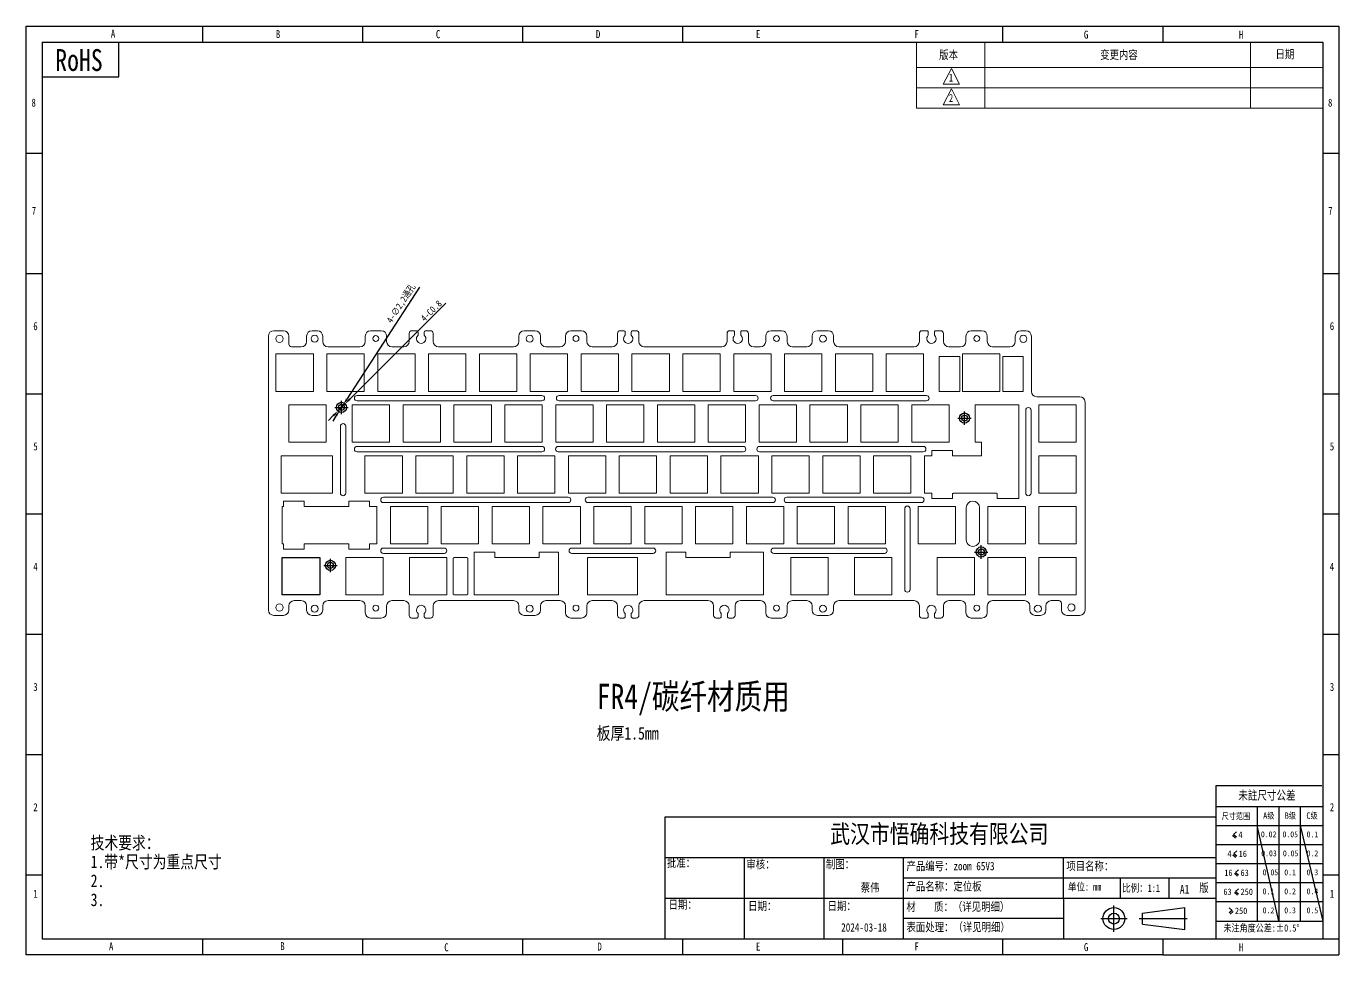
# Model space of a CAD drawing. Header units: millimetres. Extents: x 545 to 1603, y -244 to 103.
# Drawn here: x 1111.8 to 1603.5, y -244.1 to 103.5 of the extents above; entities that cross this region are included whole.
import ezdxf

# ---------------------------------------------------------------- set-up
doc = ezdxf.new("R2010")
doc.units = ezdxf.units.MM
doc.header["$LTSCALE"] = 30.734
doc.header["$PDMODE"] = 3
doc.header["$PDSIZE"] = 0.3125
doc.linetypes.add('CENTER', pattern=[0.6, 0.375, -0.075, 0.075, -0.075])
doc.layers.get('0').update_dxf_attribs({"linetype": 'CONTINUOUS'})
doc.layers.get('Defpoints').update_dxf_attribs({"linetype": 'CONTINUOUS'})
for name, color, linetype in [('TK', 7, 'CONTINUOUS'), ('尺寸', 3, 'CONTINUOUS'), ('开槽', 10, 'CONTINUOUS'), ('文字', 3, 'CONTINUOUS')]:
    doc.layers.add(name, color=color, linetype=linetype)
doc.styles.get("Standard").update_dxf_attribs({"font": 'txt', "width": 0.8})
doc.dimstyles.new('Annotative', dxfattribs={"dimscale": 0, "dimtxt": 2.5, "dimasz": 2.5, "dimexe": 1.25, "dimexo": 0.625, "dimtad": 1, "dimtxsty": 'Standard', "dimcen": 2.5, "dimazin": 2, "dimtfac": 1, "dimtmove": 0, "dimatfit": 3, "dimfxl": 1, "dimarcsym": 0})

# ---------------------------------------------------------------- blocks, each defined once
blk = doc.blocks.new('*D1')
at = {"layer": 'Defpoints', "color": 0, "transparency": 16777216}
for p in [(1230.56, -38.26), (1229.36, -40.11)]:
    blk.add_point(p, dxfattribs=at)
at = {"layer": '开槽', "color": 0, "lineweight": -2, "transparency": 16777216}
for p, q in [((1259.21, 5.79), (1231.92, -36.17)), ((1229.36, -40.11), (1230.56, -38.26)), ((1227.99, -42.2), (1226.63, -44.3))]:
    blk.add_line(p, q, dxfattribs=at)
at = {"layer": '开槽', "color": 0, "transparency": 16777216}
for points in [[(1231.57, -35.94), (1232.27, -36.4), (1230.56, -38.26)], [(1227.65, -41.98), (1228.34, -42.43), (1229.36, -40.11)]]:
    blk.add_solid(points, dxfattribs=at)
at = {"layer": '开槽', "color": 0, "transparency": 16777216, "insert": (1252.43, -0.42), "char_height": 2.5, "attachment_point": 5, "rotation": 56.9592}
blk.add_mtext('4-∅2,2{\\fSimSun|b0|i0|c134|p2;通孔}', dxfattribs=at)
blk = doc.blocks.new('*D2')
at = {"layer": 'Defpoints', "color": 0, "transparency": 16777216}
for p in [(1231.3, -37.85), (1228.61, -40.53)]:
    blk.add_point(p, dxfattribs=at)
at = {"layer": '开槽', "color": 0, "lineweight": -2, "transparency": 16777216}
for p, q in [((1269.07, -0.19), (1233.07, -36.08)), ((1228.61, -40.53), (1231.3, -37.85)), ((1226.84, -42.29), (1225.07, -44.06))]:
    blk.add_line(p, q, dxfattribs=at)
at = {"layer": '开槽', "color": 0, "transparency": 16777216}
for points in [[(1232.78, -35.78), (1233.37, -36.38), (1231.3, -37.85)], [(1226.55, -42), (1227.14, -42.59), (1228.61, -40.53)]]:
    blk.add_solid(points, dxfattribs=at)
at = {"layer": '开槽', "color": 0, "transparency": 16777216, "insert": (1263.56, -3.03), "char_height": 2.5, "attachment_point": 5, "rotation": 44.9147}
blk.add_mtext('4-C0.8', dxfattribs=at)

msp = doc.modelspace()

# ---------------------------------------------------------------- linework, layer by layer
at = {"color": 0}
for p, q in [((1111.846, -244.12), (1111.846, 103.498)), ((1111.846, 103.498), (1603.476, 103.498)), ((1177.84, 103.498), (1177.84, 97.503)), ((1237.789, 103.498), (1237.789, 97.503)), ((1297.737, 103.498), (1297.737, 97.503)), ((1357.686, 103.498), (1357.686, 97.503)), ((1477.584, 103.498), (1477.584, 97.503)), ((1537.533, 103.498), (1537.533, 97.503)), ((1603.476, 103.498), (1603.476, -244.12)), ((1117.841, 97.503), (1117.841, -238.125)), ((1117.841, 97.503), (1597.481, 97.503)), ((1146.522, 84.603), (1146.522, 97.503)), ((1597.481, 97.503), (1597.481, -238.125)), ((1117.841, 84.603), (1146.522, 84.603)), ((1111.846, 55.988), (1117.841, 55.988)), ((1597.481, 55.988), (1603.476, 55.988)), ((1111.846, 10.962), (1117.841, 10.962)), ((1597.481, 10.962), (1603.476, 10.962)), ((1111.846, -34.067), (1117.841, -34.067)), ((1597.481, -34.067), (1603.476, -34.067)), ((1111.846, -79.096), (1117.841, -79.096)), ((1597.481, -79.096), (1603.476, -79.096)), ((1111.846, -124.125), (1117.841, -124.125)), ((1597.481, -124.125), (1603.476, -124.125)), ((1597.481, -147.759), (1597.481, -200.085)), ((1111.846, -169.155), (1117.841, -169.155)), ((1597.481, -169.155), (1603.476, -169.155)), ((1597.173, -180.869), (1557.46, -180.869)), ((1557.46, -180.869), (1557.46, -194.951)), ((1557.46, -182.382), (1557.46, -238.125)), ((1557.46, -188.639), (1597.481, -188.639)), ((1572.871, -188.639), (1572.871, -231.511)), ((1580.971, -188.639), (1580.971, -231.511)), ((1589.072, -188.639), (1589.072, -231.511)), ((1351.14, -192.457), (1557.46, -192.467)), ((1351.14, -238.125), (1351.14, -192.457)), ((1557.46, -195.752), (1597.481, -195.752)), ((1563.718, -199.499), (1564.83, -200.432)), ((1564.099, -199.045), (1565.211, -198.112)), ((1564.099, -199.045), (1565.211, -199.978)), ((1557.46, -202.864), (1597.481, -202.864)), ((1564.206, -206.208), (1565.318, -205.276)), ((1564.206, -206.208), (1565.318, -207.141)), ((1351.14, -207.67), (1557.46, -207.67)), ((1380.926, -238.125), (1380.926, -207.67)), ((1410.712, -238.125), (1410.712, -207.67)), ((1440.498, -238.125), (1440.498, -207.67)), ((1500.37, -222.885), (1500.37, -207.67)), ((1557.46, -209.977), (1597.481, -209.977)), ((1563.825, -206.663), (1564.937, -207.595)), ((1111.846, -214.184), (1117.841, -214.184)), ((1440.498, -215.278), (1557.46, -215.278)), ((1521.56, -215.278), (1521.56, -222.885)), ((1539.887, -215.424), (1539.887, -222.885)), ((1564.424, -213.725), (1565.535, -214.658)), ((1564.805, -213.271), (1565.916, -212.338)), ((1564.805, -213.271), (1565.916, -214.204)), ((1597.481, -214.184), (1603.476, -214.184)), ((1557.46, -217.09), (1597.481, -217.09)), ((1564.424, -220.838), (1565.535, -221.77)), ((1564.805, -220.384), (1565.916, -219.451)), ((1564.805, -220.384), (1565.916, -221.316)), ((1351.14, -222.885), (1557.46, -222.885)), ((1500.37, -222.885), (1500.37, -238.125)), ((1557.46, -224.203), (1597.481, -224.203)), ((1500.37, -230.505), (1440.498, -230.505)), ((1529.918, -228.533), (1545.871, -226.484)), ((1529.918, -232.631), (1529.918, -228.533)), ((1545.871, -234.68), (1545.871, -226.484)), ((1563.506, -227.496), (1562.394, -226.563)), ((1563.506, -227.496), (1562.394, -228.429)), ((1563.887, -227.95), (1562.775, -228.883)), ((1529.918, -232.631), (1545.871, -234.68)), ((1557.46, -231.511), (1597.481, -231.511)), ((1117.841, -238.125), (1293.849, -238.125)), ((1177.84, -238.125), (1177.84, -244.12)), ((1237.789, -238.125), (1237.789, -244.12)), ((1293.849, -238.125), (1557.46, -238.125)), ((1297.737, -238.125), (1297.737, -244.12)), ((1357.686, -238.125), (1357.686, -244.12)), ((1417.635, -238.125), (1417.635, -244.12)), ((1477.584, -238.125), (1477.584, -244.12)), ((1537.533, -238.125), (1537.533, -244.12)), ((1557.46, -238.11), (1597.481, -238.125)), ((1557.46, -238.125), (1603.476, -238.125)), ((1297.737, -244.12), (1111.846, -244.12)), ((1537.533, -244.12), (1297.737, -244.12)), ((1537.533, -244.12), (1603.476, -244.12))]:
    msp.add_line(p, q, dxfattribs=at)
at = {"color": 0, "lineweight": 13}
for p, q in [((1445.344, 88.044), (1445.344, 97.503)), ((1470.955, 88.044), (1470.955, 97.503)), ((1570.481, 88.044), (1570.481, 97.503)), ((1597.431, 88.044), (1445.344, 88.044))]:
    msp.add_line(p, q, dxfattribs=at)
at = {"color": 40, "linetype": 'Continuous', "lineweight": 15}
for p, q in [((1202.558, -115.053), (1202.558, -12.503)), ((1204.558, -10.503), (1208.204, -10.503)), ((1210.204, -12.503), (1210.204, -15.503)), ((1216.882, -14.503), (1216.882, -12.503)), ((1218.882, -10.503), (1220.882, -10.503)), ((1222.882, -12.503), (1222.882, -14.503)), ((1238.832, -14.503), (1238.832, -12.503)), ((1240.832, -10.503), (1244.832, -10.503)), ((1246.832, -12.503), (1246.832, -14.503)), ((1255.263, -14.503), (1255.263, -11.503)), ((1256.263, -10.503), (1258.123, -10.503)), ((1258.623, -11.003), (1258.623, -12.184)), ((1260.923, -12.184), (1260.923, -11.003)), ((1261.423, -10.503), (1263.282, -10.503)), ((1264.282, -11.503), (1264.282, -14.503)), ((1296.382, -14.503), (1296.382, -12.503)), ((1298.382, -10.503), (1302.463, -10.503)), ((1304.463, -12.503), (1304.463, -14.503)), ((1313.832, -14.503), (1313.832, -12.503)), ((1315.832, -10.503), (1319.832, -10.503)), ((1321.832, -12.503), (1321.832, -14.503)), ((1333.332, -14.503), (1333.332, -11.503)), ((1334.332, -10.503), (1335.682, -10.503)), ((1336.182, -11.003), (1336.182, -12.184)), ((1338.482, -12.184), (1338.482, -11.003)), ((1338.982, -10.503), (1340.332, -10.503)), ((1341.332, -11.503), (1341.332, -14.503)), ((1374.332, -14.503), (1374.332, -11.503)), ((1375.332, -10.503), (1376.682, -10.503)), ((1377.182, -11.003), (1377.182, -12.184)), ((1379.482, -12.184), (1379.482, -11.003)), ((1379.982, -10.503), (1381.332, -10.503)), ((1382.332, -11.503), (1382.332, -14.503)), ((1388.832, -14.503), (1388.832, -12.503)), ((1390.832, -10.503), (1394.832, -10.503)), ((1396.832, -12.503), (1396.832, -14.503)), ((1406.202, -14.503), (1406.202, -12.503)), ((1408.202, -10.503), (1412.282, -10.503)), ((1414.282, -12.503), (1414.282, -14.503)), ((1446.382, -14.503), (1446.382, -11.503)), ((1447.382, -10.503), (1449.242, -10.503)), ((1449.742, -11.003), (1449.742, -12.184)), ((1452.042, -12.184), (1452.042, -11.003)), ((1452.542, -10.503), (1454.402, -10.503)), ((1455.402, -11.503), (1455.402, -14.503)), ((1463.832, -14.503), (1463.832, -12.503)), ((1465.832, -10.503), (1469.832, -10.503)), ((1471.832, -12.503), (1471.832, -14.503)), ((1482.332, -14.503), (1482.332, -12.503)), ((1484.332, -10.503), (1486.332, -10.503)), ((1488.332, -12.503), (1488.332, -33.187)), ((1219.382, -19.187), (1205.382, -19.187)), ((1205.382, -19.187), (1205.382, -33.187)), ((1211.204, -16.503), (1214.882, -16.503)), ((1219.382, -33.187), (1219.382, -19.187)), ((1238.432, -19.187), (1224.432, -19.187)), ((1224.432, -19.187), (1224.432, -33.187)), ((1224.882, -16.503), (1236.832, -16.503)), ((1238.432, -33.187), (1238.432, -19.187)), ((1257.482, -19.187), (1243.482, -19.187)), ((1243.482, -19.187), (1243.482, -33.187)), ((1248.832, -16.503), (1253.263, -16.503)), ((1257.482, -33.187), (1257.482, -19.187)), ((1276.532, -19.187), (1262.532, -19.187)), ((1262.532, -19.187), (1262.532, -33.187)), ((1266.282, -16.503), (1294.382, -16.503)), ((1276.532, -33.187), (1276.532, -19.187)), ((1295.582, -19.187), (1281.582, -19.187)), ((1281.582, -19.187), (1281.582, -33.187)), ((1295.582, -33.187), (1295.582, -19.187)), ((1314.632, -19.187), (1300.631, -19.187)), ((1300.631, -19.187), (1300.631, -33.187)), ((1306.463, -16.503), (1311.832, -16.503)), ((1314.632, -33.187), (1314.632, -19.187)), ((1333.682, -19.187), (1319.681, -19.187)), ((1319.681, -19.187), (1319.681, -33.187)), ((1323.832, -16.503), (1331.332, -16.503)), ((1333.682, -33.187), (1333.682, -19.187)), ((1352.732, -19.187), (1338.733, -19.187)), ((1338.733, -19.187), (1338.733, -33.187)), ((1343.332, -16.503), (1372.332, -16.503)), ((1352.732, -33.187), (1352.732, -19.187)), ((1371.782, -19.187), (1357.783, -19.187)), ((1357.783, -19.187), (1357.783, -33.187)), ((1371.782, -33.187), (1371.782, -19.187)), ((1390.832, -19.187), (1376.833, -19.187)), ((1376.833, -19.187), (1376.833, -33.187)), ((1384.332, -16.503), (1386.832, -16.503)), ((1390.832, -33.187), (1390.832, -19.187)), ((1409.882, -19.187), (1395.883, -19.187)), ((1395.883, -19.187), (1395.883, -33.187)), ((1398.832, -16.503), (1404.202, -16.503)), ((1409.882, -33.187), (1409.882, -19.187)), ((1428.932, -19.187), (1414.933, -19.187)), ((1414.933, -19.187), (1414.933, -33.187)), ((1416.282, -16.503), (1444.382, -16.503)), ((1428.932, -33.187), (1428.932, -19.187)), ((1446.32, -19.187), (1433.983, -19.187)), ((1433.983, -19.187), (1433.983, -33.187)), ((1447.982, -19.187), (1446.32, -19.187)), ((1447.982, -33.187), (1447.982, -19.187)), ((1457.402, -16.503), (1461.832, -16.503)), ((1476.557, -19.187), (1462.558, -19.187)), ((1462.558, -19.187), (1462.558, -33.187)), ((1473.832, -16.503), (1480.332, -16.503)), ((1476.557, -33.187), (1476.557, -19.187)), ((1453.807, -20.185), (1453.807, -33.285)), ((1461.507, -20.185), (1453.807, -20.185)), ((1461.507, -33.285), (1461.507, -20.185)), ((1485.307, -20.185), (1477.607, -20.185)), ((1477.607, -20.185), (1477.607, -33.285)), ((1485.307, -33.285), (1485.307, -20.185)), ((1205.382, -33.187), (1219.382, -33.187)), ((1224.432, -33.187), (1238.432, -33.187)), ((1243.482, -33.187), (1257.482, -33.187)), ((1262.532, -33.187), (1276.532, -33.187)), ((1281.582, -33.187), (1295.582, -33.187)), ((1300.631, -33.187), (1314.632, -33.187)), ((1319.681, -33.187), (1333.682, -33.187)), ((1338.733, -33.187), (1352.732, -33.187)), ((1357.783, -33.187), (1371.782, -33.187)), ((1376.833, -33.187), (1390.832, -33.187)), ((1395.883, -33.187), (1409.882, -33.187)), ((1414.933, -33.187), (1428.932, -33.187)), ((1433.983, -33.187), (1447.982, -33.187)), ((1453.807, -33.285), (1461.507, -33.285)), ((1462.558, -33.187), (1476.557, -33.187)), ((1477.607, -33.285), (1485.307, -33.285)), ((1224.144, -38.237), (1210.145, -38.237)), ((1210.145, -38.237), (1210.145, -52.237)), ((1224.144, -52.237), (1224.144, -38.237)), ((1247.957, -38.237), (1233.957, -38.237)), ((1233.957, -38.237), (1233.957, -52.237)), ((1304.997, -34.756), (1235.76, -34.756)), ((1235.76, -36.756), (1304.997, -36.756)), ((1247.957, -52.237), (1247.957, -38.237)), ((1267.007, -38.237), (1253.007, -38.237)), ((1253.007, -38.237), (1253.007, -52.237)), ((1267.007, -52.237), (1267.007, -38.237)), ((1286.057, -38.237), (1272.057, -38.237)), ((1272.057, -38.237), (1272.057, -52.237)), ((1286.057, -52.237), (1286.057, -38.237)), ((1305.107, -38.237), (1291.107, -38.237)), ((1291.107, -38.237), (1291.107, -52.237)), ((1305.107, -52.237), (1305.107, -38.237)), ((1324.157, -38.237), (1310.158, -38.237)), ((1310.158, -38.237), (1310.158, -52.237)), ((1385.014, -34.756), (1311.438, -34.756)), ((1311.438, -36.756), (1385.014, -36.756)), ((1324.157, -52.237), (1324.157, -38.237)), ((1343.207, -38.237), (1329.208, -38.237)), ((1329.208, -38.237), (1329.208, -52.237)), ((1343.207, -52.237), (1343.207, -38.237)), ((1362.257, -38.237), (1348.258, -38.237)), ((1348.258, -38.237), (1348.258, -52.237)), ((1362.257, -52.237), (1362.257, -38.237)), ((1381.307, -38.237), (1367.308, -38.237)), ((1367.308, -38.237), (1367.308, -52.237)), ((1381.307, -52.237), (1381.307, -38.237)), ((1400.357, -38.237), (1386.358, -38.237)), ((1386.358, -38.237), (1386.358, -52.237)), ((1449.004, -34.756), (1391.68, -34.756)), ((1391.68, -36.756), (1449.004, -36.756)), ((1400.357, -52.237), (1400.357, -38.237)), ((1419.407, -38.237), (1405.408, -38.237)), ((1405.408, -38.237), (1405.408, -52.237)), ((1419.407, -52.237), (1419.407, -38.237)), ((1438.457, -38.237), (1424.458, -38.237)), ((1424.458, -38.237), (1424.458, -52.237)), ((1438.457, -52.237), (1438.457, -38.237)), ((1457.507, -38.237), (1443.508, -38.237)), ((1443.508, -38.237), (1443.508, -52.237)), ((1457.507, -52.237), (1457.507, -38.237)), ((1467.4, -38.237), (1467.32, -38.237)), ((1467.32, -38.237), (1467.32, -52.237)), ((1483.63, -38.237), (1467.4, -38.237)), ((1483.63, -73.287), (1483.63, -38.237)), ((1490.332, -35.187), (1506.458, -35.187)), ((1491.133, -38.237), (1491.133, -52.237)), ((1505.132, -38.237), (1491.133, -38.237)), ((1505.132, -52.237), (1505.132, -38.237)), ((1508.458, -37.187), (1508.458, -115.053)), ((1486.206, -40.237), (1486.206, -71.287)), ((1488.206, -71.287), (1488.206, -40.237)), ((1229.526, -46.287), (1229.526, -71.287)), ((1231.526, -71.287), (1231.526, -46.287)), ((1210.145, -52.237), (1224.144, -52.237)), ((1233.957, -52.237), (1247.957, -52.237)), ((1304.997, -53.82), (1235.76, -53.82)), ((1253.007, -52.237), (1267.007, -52.237)), ((1272.057, -52.237), (1286.057, -52.237)), ((1291.107, -52.237), (1305.107, -52.237)), ((1310.158, -52.237), (1324.157, -52.237)), ((1380.372, -53.82), (1311.136, -53.82)), ((1329.208, -52.237), (1343.207, -52.237)), ((1348.258, -52.237), (1362.257, -52.237)), ((1367.308, -52.237), (1381.307, -52.237)), ((1386.358, -52.237), (1400.357, -52.237)), ((1447.865, -53.82), (1386.511, -53.82)), ((1405.408, -52.237), (1419.407, -52.237)), ((1424.458, -52.237), (1438.457, -52.237)), ((1443.508, -52.237), (1457.507, -52.237)), ((1467.32, -52.237), (1469.63, -52.237)), ((1469.63, -52.237), (1469.63, -57.287)), ((1491.133, -52.237), (1505.132, -52.237)), ((1226.526, -57.287), (1207.385, -57.287)), ((1207.385, -57.287), (1207.385, -71.287)), ((1226.526, -71.287), (1226.526, -57.287)), ((1235.76, -55.82), (1304.997, -55.82)), ((1252.719, -57.287), (1238.72, -57.287)), ((1238.72, -57.287), (1238.72, -71.287)), ((1252.719, -71.287), (1252.719, -57.287)), ((1271.769, -57.287), (1257.77, -57.287)), ((1257.77, -57.287), (1257.77, -71.287)), ((1271.769, -71.287), (1271.769, -57.287)), ((1290.819, -57.287), (1276.82, -57.287)), ((1276.82, -57.287), (1276.82, -71.287)), ((1290.819, -71.287), (1290.819, -57.287)), ((1309.87, -57.287), (1295.87, -57.287)), ((1295.87, -57.287), (1295.87, -71.287)), ((1309.87, -71.287), (1309.87, -57.287)), ((1311.136, -55.82), (1380.372, -55.82)), ((1328.92, -57.287), (1314.92, -57.287)), ((1314.92, -57.287), (1314.92, -71.287)), ((1328.92, -71.287), (1328.92, -57.287)), ((1347.97, -57.287), (1333.97, -57.287)), ((1333.97, -57.287), (1333.97, -71.287)), ((1347.97, -71.287), (1347.97, -57.287)), ((1367.02, -57.287), (1353.02, -57.287)), ((1353.02, -57.287), (1353.02, -71.287)), ((1367.02, -71.287), (1367.02, -57.287)), ((1386.07, -57.287), (1372.07, -57.287)), ((1372.07, -57.287), (1372.07, -71.287)), ((1386.07, -71.287), (1386.07, -57.287)), ((1386.511, -55.82), (1447.865, -55.82)), ((1405.12, -57.287), (1391.12, -57.287)), ((1391.12, -57.287), (1391.12, -71.287)), ((1405.12, -71.287), (1405.12, -57.287)), ((1424.17, -57.287), (1410.17, -57.287)), ((1410.17, -57.287), (1410.17, -71.287)), ((1424.17, -71.287), (1424.17, -57.287)), ((1443.22, -57.287), (1429.22, -57.287)), ((1429.22, -57.287), (1429.22, -71.287)), ((1443.22, -71.287), (1443.22, -57.287)), ((1451.076, -57.287), (1448.27, -57.287)), ((1448.27, -57.287), (1448.27, -71.287)), ((1458.78, -55.287), (1451.076, -55.287)), ((1451.076, -55.287), (1451.076, -57.287)), ((1458.78, -57.287), (1458.78, -55.287)), ((1469.63, -57.287), (1458.78, -57.287)), ((1505.132, -57.287), (1491.133, -57.287)), ((1491.133, -57.287), (1491.133, -71.287)), ((1505.132, -71.287), (1505.132, -57.287)), ((1207.385, -71.287), (1226.526, -71.287)), ((1238.72, -71.287), (1252.719, -71.287)), ((1314.848, -72.822), (1245.611, -72.822)), ((1257.77, -71.287), (1271.769, -71.287)), ((1276.82, -71.287), (1290.819, -71.287)), ((1295.87, -71.287), (1309.87, -71.287)), ((1314.92, -71.287), (1328.92, -71.287)), ((1391.465, -72.822), (1322.229, -72.822)), ((1333.97, -71.287), (1347.97, -71.287)), ((1353.02, -71.287), (1367.02, -71.287)), ((1372.07, -71.287), (1386.07, -71.287)), ((1391.12, -71.287), (1405.12, -71.287)), ((1447.16, -72.822), (1396.759, -72.822)), ((1410.17, -71.287), (1424.17, -71.287)), ((1429.22, -71.287), (1443.22, -71.287)), ((1448.27, -71.287), (1451.076, -71.287)), ((1451.076, -71.287), (1451.076, -73.287)), ((1451.076, -73.287), (1458.78, -73.287)), ((1458.78, -73.287), (1458.78, -71.385)), ((1459.126, -71.385), (1458.78, -71.385)), ((1459.126, -71.287), (1459.126, -71.385)), ((1459.126, -71.287), (1475.226, -71.287)), ((1475.226, -71.385), (1475.226, -71.287)), ((1475.58, -71.385), (1475.226, -71.385)), ((1475.58, -71.385), (1475.58, -73.287)), ((1475.58, -73.287), (1483.63, -73.287)), ((1491.133, -71.287), (1505.132, -71.287)), ((1207.685, -76.337), (1208.188, -76.337)), ((1207.685, -76.337), (1207.685, -90.337)), ((1208.188, -74.337), (1208.685, -74.337)), ((1208.188, -74.337), (1208.188, -76.337)), ((1215.885, -74.337), (1208.685, -74.337)), ((1215.885, -76.337), (1215.885, -74.337)), ((1232.685, -76.337), (1215.885, -76.337)), ((1239.885, -74.337), (1232.685, -74.337)), ((1232.685, -74.337), (1232.685, -76.337)), ((1239.885, -74.337), (1240.389, -74.337)), ((1240.389, -76.337), (1240.389, -74.337)), ((1243.195, -76.337), (1240.389, -76.337)), ((1243.195, -90.337), (1243.195, -76.337)), ((1245.611, -74.822), (1314.848, -74.822)), ((1262.244, -76.337), (1248.245, -76.337)), ((1248.245, -76.337), (1248.245, -90.337)), ((1262.244, -90.337), (1262.244, -76.337)), ((1281.294, -76.337), (1267.295, -76.337)), ((1267.295, -76.337), (1267.295, -90.337)), ((1281.294, -90.337), (1281.294, -76.337)), ((1300.344, -76.337), (1286.345, -76.337)), ((1286.345, -76.337), (1286.345, -90.337)), ((1300.344, -90.337), (1300.344, -76.337)), ((1319.395, -76.337), (1305.395, -76.337)), ((1305.395, -76.337), (1305.395, -90.337)), ((1319.395, -90.337), (1319.395, -76.337)), ((1322.229, -74.822), (1391.465, -74.822)), ((1338.445, -76.337), (1324.445, -76.337)), ((1324.445, -76.337), (1324.445, -90.337)), ((1338.445, -90.337), (1338.445, -76.337)), ((1357.495, -76.337), (1343.495, -76.337)), ((1343.495, -76.337), (1343.495, -90.337)), ((1357.495, -90.337), (1357.495, -76.337)), ((1376.545, -76.337), (1362.545, -76.337)), ((1362.545, -76.337), (1362.545, -90.337)), ((1376.545, -90.337), (1376.545, -76.337)), ((1395.595, -76.337), (1381.595, -76.337)), ((1381.595, -76.337), (1381.595, -90.337)), ((1395.595, -90.337), (1395.595, -76.337)), ((1396.759, -74.822), (1447.16, -74.822)), ((1414.645, -76.337), (1400.645, -76.337)), ((1400.645, -76.337), (1400.645, -90.337)), ((1414.645, -90.337), (1414.645, -76.337)), ((1433.695, -76.337), (1419.695, -76.337)), ((1419.695, -76.337), (1419.695, -90.337)), ((1433.695, -90.337), (1433.695, -76.337)), ((1440.889, -77.137), (1440.889, -107.387)), ((1442.889, -107.387), (1442.889, -77.137)), ((1459.888, -76.337), (1445.889, -76.337)), ((1445.889, -76.337), (1445.889, -90.337)), ((1459.888, -90.337), (1459.888, -76.337)), ((1463.938, -76.768), (1463.938, -88.737)), ((1468.938, -88.74), (1468.938, -76.768)), ((1486.082, -76.337), (1472.083, -76.337)), ((1472.083, -76.337), (1472.083, -90.337)), ((1486.082, -90.337), (1486.082, -76.337)), ((1505.132, -76.337), (1491.133, -76.337)), ((1491.133, -76.337), (1491.133, -90.337)), ((1505.132, -90.337), (1505.132, -76.337)), ((1208.188, -90.337), (1207.685, -90.337)), ((1208.188, -90.337), (1208.188, -92.337)), ((1208.188, -92.337), (1215.763, -92.337)), ((1215.885, -92.337), (1215.763, -92.337)), ((1215.885, -92.337), (1215.885, -90.337)), ((1215.885, -90.337), (1232.685, -90.337)), ((1232.685, -90.337), (1232.685, -92.337)), ((1232.814, -92.337), (1232.685, -92.337)), ((1232.814, -92.337), (1240.389, -92.337)), ((1240.389, -92.337), (1240.389, -90.337)), ((1240.389, -90.337), (1243.195, -90.337)), ((1268.382, -91.872), (1245.611, -91.872)), ((1248.245, -90.337), (1262.244, -90.337)), ((1267.295, -90.337), (1281.294, -90.337)), ((1279.626, -93.387), (1280.226, -93.387)), ((1279.626, -93.387), (1279.626, -109.387)), ((1287.426, -93.387), (1280.226, -93.387)), ((1286.345, -90.337), (1300.344, -90.337)), ((1287.426, -95.387), (1287.426, -93.387)), ((1311.226, -93.387), (1304.026, -93.387)), ((1304.026, -93.387), (1304.026, -95.387)), ((1305.395, -90.337), (1319.395, -90.337)), ((1311.226, -109.387), (1311.226, -93.387)), ((1346.636, -91.872), (1316.166, -91.872)), ((1324.445, -90.337), (1338.445, -90.337)), ((1343.495, -90.337), (1357.495, -90.337)), ((1358.866, -93.387), (1351.566, -93.387)), ((1351.566, -93.387), (1351.566, -109.387)), ((1358.866, -95.387), (1358.866, -93.387)), ((1362.545, -90.337), (1376.545, -90.337)), ((1387.426, -93.387), (1375.466, -93.387)), ((1375.466, -93.387), (1375.466, -95.387)), ((1381.595, -90.337), (1395.595, -90.337)), ((1387.426, -93.387), (1388.025, -93.387)), ((1388.025, -109.387), (1388.025, -93.387)), ((1433.305, -91.872), (1391.844, -91.872)), ((1400.645, -90.337), (1414.645, -90.337)), ((1419.695, -90.337), (1433.695, -90.337)), ((1445.889, -90.337), (1459.888, -90.337)), ((1472.083, -90.337), (1486.082, -90.337)), ((1491.133, -90.337), (1505.132, -90.337)), ((1221.763, -95.387), (1207.764, -95.387)), ((1207.764, -95.387), (1207.764, -109.387)), ((1221.763, -109.387), (1221.763, -95.387)), ((1245.576, -95.387), (1231.575, -95.387)), ((1231.575, -95.387), (1231.575, -109.387)), ((1245.576, -109.387), (1245.576, -95.387)), ((1245.611, -93.872), (1268.382, -93.872)), ((1269.388, -95.387), (1255.389, -95.387)), ((1255.389, -95.387), (1255.389, -109.387)), ((1269.388, -109.387), (1269.388, -95.387)), ((1271.757, -95.887), (1271.757, -108.887)), ((1276.757, -95.387), (1272.257, -95.387)), ((1277.257, -108.887), (1277.257, -95.887)), ((1304.026, -95.387), (1287.426, -95.387)), ((1316.166, -93.872), (1346.636, -93.872)), ((1340.826, -95.387), (1322.066, -95.387)), ((1322.066, -95.387), (1322.066, -109.387)), ((1340.826, -109.387), (1340.826, -95.387)), ((1375.466, -95.387), (1358.866, -95.387)), ((1391.844, -93.872), (1433.305, -93.872)), ((1412.263, -95.387), (1398.264, -95.387)), ((1398.264, -95.387), (1398.264, -109.387)), ((1412.263, -109.387), (1412.263, -95.387)), ((1436.076, -95.387), (1422.075, -95.387)), ((1422.075, -95.387), (1422.075, -109.387)), ((1436.076, -109.387), (1436.076, -95.387)), ((1467.032, -95.387), (1453.033, -95.387)), ((1453.033, -95.387), (1453.033, -109.387)), ((1467.032, -109.387), (1467.032, -95.387)), ((1472.083, -95.387), (1472.083, -109.387)), ((1486.082, -95.387), (1472.083, -95.387)), ((1486.082, -109.387), (1486.082, -95.387)), ((1505.132, -95.387), (1491.133, -95.387)), ((1491.133, -95.387), (1491.133, -109.387)), ((1505.132, -109.387), (1505.132, -95.387)), ((1207.764, -109.387), (1221.763, -109.387)), ((1214.882, -111.553), (1212.204, -111.553)), ((1236.832, -111.553), (1224.882, -111.553)), ((1231.575, -109.387), (1245.576, -109.387)), ((1253.263, -111.553), (1248.832, -111.553)), ((1255.389, -109.387), (1269.388, -109.387)), ((1294.382, -111.553), (1266.282, -111.553)), ((1272.257, -109.387), (1276.757, -109.387)), ((1279.626, -109.387), (1311.226, -109.387)), ((1311.832, -111.553), (1306.463, -111.553)), ((1322.066, -109.387), (1326.825, -109.387)), ((1331.332, -111.553), (1323.832, -111.553)), ((1326.825, -109.387), (1340.826, -109.387)), ((1367.332, -111.553), (1343.332, -111.553)), ((1351.566, -109.387), (1388.025, -109.387)), ((1386.832, -111.553), (1379.332, -111.553)), ((1398.264, -109.387), (1412.263, -109.387)), ((1404.202, -111.553), (1398.832, -111.553)), ((1444.382, -111.553), (1416.282, -111.553)), ((1422.075, -109.387), (1436.076, -109.387)), ((1453.033, -109.387), (1467.032, -109.387)), ((1461.832, -111.553), (1457.402, -111.553)), ((1472.083, -109.387), (1486.082, -109.387)), ((1485.782, -111.553), (1473.832, -111.553)), ((1491.133, -109.387), (1505.132, -109.387)), ((1498.604, -111.553), (1495.782, -111.553)), ((1499.604, -115.053), (1499.604, -112.553)), ((1208.204, -117.053), (1204.558, -117.053)), ((1210.204, -113.553), (1210.204, -115.053)), ((1216.882, -115.053), (1216.882, -113.553)), ((1220.882, -117.053), (1218.882, -117.053)), ((1222.882, -113.553), (1222.882, -115.053)), ((1238.832, -116.053), (1238.832, -113.553)), ((1246.832, -113.553), (1246.832, -116.053)), ((1255.263, -117.053), (1255.263, -113.553)), ((1258.623, -116.372), (1258.623, -117.553)), ((1260.923, -117.553), (1260.923, -116.372)), ((1264.282, -113.553), (1264.282, -117.053)), ((1296.382, -115.053), (1296.382, -113.553)), ((1302.463, -117.053), (1298.382, -117.053)), ((1304.463, -113.553), (1304.463, -115.053)), ((1313.832, -116.053), (1313.832, -113.553)), ((1321.832, -113.553), (1321.832, -116.053)), ((1333.332, -117.053), (1333.332, -113.553)), ((1336.182, -116.372), (1336.182, -117.553)), ((1338.482, -117.553), (1338.482, -116.372)), ((1341.332, -113.553), (1341.332, -117.053)), ((1369.332, -117.053), (1369.332, -113.553)), ((1372.182, -116.372), (1372.182, -117.553)), ((1374.482, -117.553), (1374.482, -116.372)), ((1377.332, -113.553), (1377.332, -117.053)), ((1388.832, -116.053), (1388.832, -113.553)), ((1396.832, -113.553), (1396.832, -116.053)), ((1406.202, -115.053), (1406.202, -113.553)), ((1412.282, -117.053), (1408.202, -117.053)), ((1414.282, -113.553), (1414.282, -115.053)), ((1446.382, -117.053), (1446.382, -113.553)), ((1449.742, -116.372), (1449.742, -117.553)), ((1452.042, -117.553), (1452.042, -116.372)), ((1455.402, -113.553), (1455.402, -117.053)), ((1463.832, -116.053), (1463.832, -113.553)), ((1471.832, -113.553), (1471.832, -116.053)), ((1487.782, -115.053), (1487.782, -113.553)), ((1491.782, -117.053), (1489.782, -117.053)), ((1493.782, -113.553), (1493.782, -115.053)), ((1506.458, -117.053), (1501.604, -117.053)), ((1244.832, -118.053), (1240.832, -118.053)), ((1258.123, -118.053), (1256.263, -118.053)), ((1263.282, -118.053), (1261.423, -118.053)), ((1319.832, -118.053), (1315.832, -118.053)), ((1335.682, -118.053), (1334.332, -118.053)), ((1340.332, -118.053), (1338.982, -118.053)), ((1371.682, -118.053), (1370.332, -118.053)), ((1376.332, -118.053), (1374.982, -118.053)), ((1394.832, -118.053), (1390.832, -118.053)), ((1449.242, -118.053), (1447.382, -118.053)), ((1454.402, -118.053), (1452.542, -118.053)), ((1469.832, -118.053), (1465.832, -118.053))]:
    msp.add_line(p, q, dxfattribs=at)
at = {"color": 3, "linetype": 'Continuous'}
for p, q in [((1207.764, -109.387), (1207.764, -95.387)), ((1207.764, -95.387), (1221.763, -95.387)), ((1221.763, -95.387), (1221.763, -109.387)), ((1221.763, -109.387), (1207.764, -109.387))]:
    msp.add_line(p, q, dxfattribs=at)
for p, q in [((1580.971, -231.511), (1572.871, -195.752)), ((1589.072, -195.752), (1597.481, -231.511))]:
    msp.add_line(p, q)
at = {"color": 0, "linetype": 'CENTER', "ltscale": 3}
for p, q in [((1519.255, -235.507), (1519.255, -225.657)), ((1514.33, -230.582), (1524.181, -230.582)), ((1528.776, -230.582), (1546.736, -230.582))]:
    msp.add_line(p, q, dxfattribs=at)
at = {"color": 40, "linetype": 'Continuous', "lineweight": 15}
for centre, radius in [((1206.718, -13.533), 1.35), ((1219.882, -13.503), 1.3), ((1242.763, -13.423), 1.1), ((1300.423, -13.503), 1.3), ((1317.763, -13.423), 1.1), ((1392.902, -13.423), 1.1), ((1410.242, -13.503), 1.3), ((1467.902, -13.423), 1.1), ((1485.332, -13.534), 1.35), ((1206.718, -114.133), 1.35), ((1503.318, -114.133), 1.35), ((1219.882, -114.553), 1.35), ((1242.763, -114.327), 1.1), ((1300.423, -114.553), 1.3), ((1317.763, -114.327), 1.1), ((1392.902, -114.327), 1.1), ((1410.242, -114.553), 1.3), ((1467.902, -114.327), 1.1), ((1490.782, -114.553), 1.35)]:
    msp.add_circle(centre, radius, dxfattribs=at)
at = {"color": 3, "linetype": 'Continuous'}
for centre, radius in [((1229.957, -39.187), 1.9), ((1229.957, -39.187), 1.1), ((1463.32, -43.187), 1.9), ((1463.32, -43.187), 1.1), ((1469.583, -93.337), 1.9), ((1469.583, -93.337), 1.1), ((1225.763, -98.337), 1.9), ((1225.763, -98.337), 1.1)]:
    msp.add_circle(centre, radius, dxfattribs=at)
at = {"color": 0}
for radius in [4.098, 2.049]:
    msp.add_circle((1519.255, -230.582), radius, dxfattribs=at)
at = {"color": 40, "linetype": 'Continuous', "lineweight": 15}
for centre, radius, start, end in [((1204.558, -12.503), 2, 90, 180), ((1208.204, -12.503), 2, 0, 90), ((1214.882, -14.503), 2, 270, 0), ((1218.882, -12.503), 2, 90, 180), ((1220.882, -12.503), 2, 0, 90), ((1224.882, -14.503), 2, 180, 270), ((1236.832, -14.503), 2, 270, 0), ((1240.832, -12.503), 2, 90, 180), ((1244.832, -12.503), 2, 0, 90), ((1248.832, -14.503), 2, 180, 270), ((1253.263, -14.503), 2, 270, 0), ((1256.263, -11.503), 1, 90, 180), ((1259.773, -13.503), 1.75, 131.08233, 48.91767), ((1263.282, -11.503), 1, 0, 90), ((1266.282, -14.503), 2, 180, 270), ((1294.382, -14.503), 2, 270, 0), ((1298.382, -12.503), 2, 90, 180), ((1302.463, -12.503), 2, 0, 90), ((1306.463, -14.503), 2, 180, 270), ((1311.832, -14.503), 2, 270, 0), ((1315.832, -12.503), 2, 90, 180), ((1319.832, -12.503), 2, 0, 90), ((1323.832, -14.503), 2, 180, 270), ((1331.332, -14.503), 2, 270, 0), ((1334.332, -11.503), 1, 90, 180), ((1337.332, -13.503), 1.75, 131.08233, 48.91767), ((1340.332, -11.503), 1, 0, 90), ((1343.332, -14.503), 2, 180, 270), ((1372.332, -14.503), 2, 270, 0), ((1375.332, -11.503), 1, 90, 180), ((1378.332, -13.503), 1.75, 131.08233, 48.91767), ((1381.332, -11.503), 1, 0, 90), ((1384.332, -14.503), 2, 180, 270), ((1386.832, -14.503), 2, 270, 0), ((1390.832, -12.503), 2, 90, 180), ((1394.832, -12.503), 2, 0, 90), ((1398.832, -14.503), 2, 180, 270), ((1404.202, -14.503), 2, 270, 0), ((1408.202, -12.503), 2, 90, 180), ((1412.282, -12.503), 2, 0, 90), ((1416.282, -14.503), 2, 180, 270), ((1444.382, -14.503), 2, 270, 0), ((1447.382, -11.503), 1, 90, 180), ((1450.892, -13.503), 1.75, 131.08233, 48.91767), ((1454.402, -11.503), 1, 0, 90), ((1457.402, -14.503), 2, 180, 270), ((1461.832, -14.503), 2, 270, 0), ((1465.832, -12.503), 2, 90, 180), ((1469.832, -12.503), 2, 0, 90), ((1473.832, -14.503), 2, 180, 270), ((1480.332, -14.503), 2, 270, 0), ((1484.332, -12.503), 2, 90, 180), ((1486.332, -12.503), 2, 0, 90), ((1211.204, -15.503), 1, 180, 270), ((1490.332, -33.187), 2, 180, 270), ((1235.76, -35.756), 1, 90, 270), ((1304.997, -35.756), 1, 270, 90), ((1311.438, -35.756), 1, 90, 270), ((1385.014, -35.756), 1, 270, 90), ((1391.68, -35.756), 1, 90, 270), ((1449.004, -35.756), 1, 270, 90), ((1487.206, -40.237), 1, 0, 180), ((1506.458, -37.187), 2, 0, 90), ((1230.526, -46.287), 1, 0, 180), ((1235.76, -54.82), 1, 90, 270), ((1304.997, -54.82), 1, 270, 90), ((1311.136, -54.82), 1, 90, 270), ((1380.372, -54.82), 1, 270, 90), ((1386.511, -54.82), 1, 90, 270), ((1447.865, -54.82), 1, 270, 90), ((1230.526, -71.287), 1, 180, 0), ((1245.611, -73.822), 1, 90, 270), ((1314.848, -73.822), 1, 270, 90), ((1322.229, -73.822), 1, 90, 270), ((1391.465, -73.822), 1, 270, 90), ((1396.759, -73.822), 1, 90, 270), ((1447.16, -73.822), 1, 270, 90), ((1487.206, -71.287), 1, 180, 0), ((1441.889, -77.137), 1, 0, 180), ((1466.438, -76.768), 2.5, 0.00039, 180), ((1245.611, -92.872), 1, 90, 270), ((1268.382, -92.872), 1, 270, 90), ((1316.166, -92.872), 1, 90, 270), ((1346.636, -92.872), 1, 270, 90), ((1391.844, -92.872), 1, 90, 270), ((1433.305, -92.872), 1, 270, 90), ((1466.438, -88.74), 2.5, 179.92753, 0), ((1441.889, -107.387), 1, 180, 0), ((1212.204, -113.553), 2, 90, 180), ((1214.882, -113.553), 2, 0, 90), ((1224.882, -113.553), 2, 90, 180), ((1236.832, -113.553), 2, 0, 90), ((1248.832, -113.553), 2, 90, 180), ((1253.263, -113.553), 2, 0, 90), ((1266.282, -113.553), 2, 90, 180), ((1294.382, -113.553), 2, 0, 90), ((1306.463, -113.553), 2, 90, 180), ((1311.832, -113.553), 2, 0, 90), ((1323.832, -113.553), 2, 90, 180), ((1331.332, -113.553), 2, 0, 90), ((1343.332, -113.553), 2, 90, 180), ((1367.332, -113.553), 2, 0, 90), ((1379.332, -113.553), 2, 90, 180), ((1386.832, -113.553), 2, 0, 90), ((1398.832, -113.553), 2, 90, 180), ((1404.202, -113.553), 2, 0, 90), ((1416.282, -113.553), 2, 90, 180), ((1444.382, -113.553), 2, 0, 90), ((1457.402, -113.553), 2, 90, 180), ((1461.832, -113.553), 2, 0, 90), ((1473.832, -113.553), 2, 90, 180), ((1485.782, -113.553), 2, 0, 90), ((1495.782, -113.553), 2, 90, 180), ((1498.604, -112.553), 1, 0, 90), ((1204.558, -115.053), 2, 180, 270), ((1208.204, -115.053), 2, 270, 0), ((1218.882, -115.053), 2, 180, 270), ((1220.882, -115.053), 2, 270, 0), ((1240.832, -116.053), 2, 180, 270), ((1244.832, -116.053), 2, 270, 0), ((1256.263, -117.053), 1, 180, 270), ((1259.773, -115.053), 1.75, 311.08233, 228.91767), ((1263.282, -117.053), 1, 270, 0), ((1298.382, -115.053), 2, 180, 270), ((1302.463, -115.053), 2, 270, 0), ((1315.832, -116.053), 2, 180, 270), ((1319.832, -116.053), 2, 270, 0), ((1334.332, -117.053), 1, 180, 270), ((1337.332, -115.053), 1.75, 311.08233, 228.91767), ((1340.332, -117.053), 1, 270, 0), ((1370.332, -117.053), 1, 180, 270), ((1373.332, -115.053), 1.75, 311.08233, 228.91767), ((1376.332, -117.053), 1, 270, 0), ((1390.832, -116.053), 2, 180, 270), ((1394.832, -116.053), 2, 270, 0), ((1408.202, -115.053), 2, 180, 270), ((1412.282, -115.053), 2, 270, 0), ((1447.382, -117.053), 1, 180, 270), ((1450.892, -115.053), 1.75, 311.08233, 228.91767), ((1454.402, -117.053), 1, 270, 0), ((1465.832, -116.053), 2, 180, 270), ((1469.832, -116.053), 2, 270, 0), ((1489.782, -115.053), 2, 180, 270), ((1491.782, -115.053), 2, 270, 0), ((1501.604, -115.053), 2, 180, 270), ((1506.458, -115.053), 2, 270, 0)]:
    msp.add_arc(centre, radius, start, end, dxfattribs=at)
for points, knots in [([(1258.623, -11.003), (1258.623, -10.872), (1258.569, -10.742), (1258.384, -10.557), (1258.253, -10.503), (1258.123, -10.503)], [0, 0, 0, 0, 0.5, 0.5, 1, 1, 1, 1]), ([(1261.423, -10.503), (1261.292, -10.503), (1261.162, -10.557), (1260.976, -10.742), (1260.923, -10.872), (1260.923, -11.003)], [0, 0, 0, 0, 0.5, 0.5, 1, 1, 1, 1]), ([(1336.182, -11.003), (1336.182, -10.872), (1336.129, -10.742), (1335.943, -10.557), (1335.813, -10.503), (1335.682, -10.503)], [0, 0, 0, 0, 0.5, 0.5, 1, 1, 1, 1]), ([(1338.982, -10.503), (1338.851, -10.503), (1338.721, -10.557), (1338.536, -10.742), (1338.482, -10.872), (1338.482, -11.003)], [0, 0, 0, 0, 0.5, 0.5, 1, 1, 1, 1]), ([(1377.182, -11.003), (1377.182, -10.872), (1377.129, -10.742), (1376.943, -10.557), (1376.813, -10.503), (1376.682, -10.503)], [0, 0, 0, 0, 0.5, 0.5, 1, 1, 1, 1]), ([(1379.982, -10.503), (1379.851, -10.503), (1379.721, -10.557), (1379.536, -10.742), (1379.482, -10.872), (1379.482, -11.003)], [0, 0, 0, 0, 0.5, 0.5, 1, 1, 1, 1]), ([(1449.742, -11.003), (1449.742, -10.872), (1449.688, -10.742), (1449.503, -10.557), (1449.373, -10.503), (1449.242, -10.503)], [0, 0, 0, 0, 0.5, 0.5, 1, 1, 1, 1]), ([(1452.542, -10.503), (1452.411, -10.503), (1452.281, -10.557), (1452.096, -10.742), (1452.042, -10.872), (1452.042, -11.003)], [0, 0, 0, 0, 0.5, 0.5, 1, 1, 1, 1]), ([(1272.257, -95.387), (1272.236, -95.388), (1272.194, -95.389), (1272.132, -95.402), (1272.06, -95.425), (1271.98, -95.466), (1271.901, -95.531), (1271.836, -95.611), (1271.79, -95.699), (1271.762, -95.793), (1271.759, -95.856), (1271.757, -95.887)], [0, 0, 0, 0, 0.08041522, 0.16004293, 0.24014377, 0.36977601, 0.50009129, 0.62972384, 0.76003943, 0.87950871, 1, 1, 1, 1]), ([(1277.257, -95.887), (1277.256, -95.866), (1277.255, -95.824), (1277.242, -95.762), (1277.219, -95.69), (1277.178, -95.611), (1277.113, -95.531), (1277.033, -95.466), (1276.945, -95.421), (1276.851, -95.392), (1276.788, -95.389), (1276.757, -95.387)], [0, 0, 0, 0, 0.0804152, 0.1600429, 0.2401438, 0.369776, 0.5000913, 0.6297238, 0.7600394, 0.8795087, 1, 1, 1, 1]), ([(1271.757, -108.887), (1271.758, -108.908), (1271.759, -108.95), (1271.771, -109.012), (1271.795, -109.084), (1271.836, -109.164), (1271.901, -109.243), (1271.98, -109.308), (1272.069, -109.354), (1272.162, -109.382), (1272.225, -109.385), (1272.257, -109.387)], [0, 0, 0, 0, 0.0804152, 0.1600429, 0.2401438, 0.369776, 0.5000913, 0.6297238, 0.7600394, 0.8795087, 1, 1, 1, 1]), ([(1276.757, -109.387), (1276.778, -109.386), (1276.82, -109.385), (1276.882, -109.373), (1276.954, -109.349), (1277.033, -109.308), (1277.113, -109.243), (1277.178, -109.164), (1277.223, -109.075), (1277.252, -108.982), (1277.255, -108.919), (1277.257, -108.887)], [0, 0, 0, 0, 0.08041522, 0.16004293, 0.24014377, 0.36977601, 0.50009129, 0.62972384, 0.76003943, 0.87950871, 1, 1, 1, 1]), ([(1258.123, -118.053), (1258.253, -118.053), (1258.384, -117.999), (1258.569, -117.814), (1258.623, -117.684), (1258.623, -117.553)], [0, 0, 0, 0, 0.5, 0.5, 1, 1, 1, 1]), ([(1260.923, -117.553), (1260.923, -117.684), (1260.976, -117.814), (1261.162, -117.999), (1261.292, -118.053), (1261.423, -118.053)], [0, 0, 0, 0, 0.5, 0.5, 1, 1, 1, 1]), ([(1335.682, -118.053), (1335.813, -118.053), (1335.943, -117.999), (1336.129, -117.814), (1336.182, -117.684), (1336.182, -117.553)], [0, 0, 0, 0, 0.5, 0.5, 1, 1, 1, 1]), ([(1338.482, -117.553), (1338.482, -117.684), (1338.536, -117.814), (1338.721, -117.999), (1338.851, -118.053), (1338.982, -118.053)], [0, 0, 0, 0, 0.5, 0.5, 1, 1, 1, 1]), ([(1371.682, -118.053), (1371.813, -118.053), (1371.943, -117.999), (1372.129, -117.814), (1372.182, -117.684), (1372.182, -117.553)], [0, 0, 0, 0, 0.5, 0.5, 1, 1, 1, 1]), ([(1374.482, -117.553), (1374.482, -117.684), (1374.536, -117.814), (1374.721, -117.999), (1374.851, -118.053), (1374.982, -118.053)], [0, 0, 0, 0, 0.5, 0.5, 1, 1, 1, 1]), ([(1449.242, -118.053), (1449.373, -118.053), (1449.503, -117.999), (1449.688, -117.814), (1449.742, -117.684), (1449.742, -117.553)], [0, 0, 0, 0, 0.5, 0.5, 1, 1, 1, 1]), ([(1452.042, -117.553), (1452.042, -117.684), (1452.096, -117.814), (1452.281, -117.999), (1452.411, -118.053), (1452.542, -118.053)], [0, 0, 0, 0, 0.5, 0.5, 1, 1, 1, 1])]:
    msp.add_open_spline(points, degree=3, knots=knots, dxfattribs=at)
at = {"layer": 'TK', "color": 0, "lineweight": 13}
for p, q in [((1445.344, 72.828), (1445.344, 88.044)), ((1470.955, 72.828), (1470.955, 88.044)), ((1570.481, 72.828), (1570.481, 88.044)), ((1597.431, 80.436), (1445.344, 80.436)), ((1597.431, 72.828), (1445.344, 72.828))]:
    msp.add_line(p, q, dxfattribs=at)
at = {"layer": 'TK', "color": 0, "lineweight": 13, "flags": 128}
for points in [[(1458.363, 87.712), (1461.436, 81.764), (1455.289, 81.764)], [(1458.363, 80.083), (1461.436, 74.134), (1455.289, 74.134)]]:
    msp.add_lwpolyline(points, close=True, dxfattribs=at)
at = {"layer": '开槽'}
for p, q in [((1227.457, -39.187), (1232.457, -39.187)), ((1229.957, -41.687), (1229.957, -36.687)), ((1460.82, -43.187), (1465.82, -43.187)), ((1463.32, -45.687), (1463.32, -40.687)), ((1467.083, -93.337), (1472.083, -93.337)), ((1469.583, -95.837), (1469.583, -90.837)), ((1225.763, -100.837), (1225.763, -95.837)), ((1223.263, -98.337), (1228.263, -98.337))]:
    msp.add_line(p, q, dxfattribs=at)

# ---------------------------------------------------------------- texts
at = {"color": 0, "width": 0.8}
for s, height, p in [('A', 2.997, (1143.549, 99.22)), ('B', 2.997, (1205.342, 99.052)), ('C', 2.997, (1265.291, 99.052)), ('D', 2.997, (1325.24, 99.052)), ('E', 2.997, (1385.189, 99.052)), ('F', 2.997, (1444.583, 99.105)), ('G ', 2.9974, (1508.026, 98.862)), ('H', 2.997, (1566.07, 98.833)), ('8', 2.997, (1113.816, 73.414)), ('8', 2.997, (1599.451, 73.414)), ('7', 2.997, (1113.905, 32.907)), ('7', 2.997, (1599.541, 32.907)), ('6', 2.997, (1114.491, -10.263)), ('6', 2.997, (1600.126, -10.263)), ('5', 2.997, (1114.491, -55.292)), ('5', 2.997, (1600.126, -55.292)), ('4', 2.997, (1114.491, -100.322)), ('4', 2.997, (1600.126, -100.322)), ('3', 2.997, (1114.491, -145.351)), ('3', 2.997, (1600.126, -145.351)), ('2', 2.997, (1114.491, -190.38)), ('2', 2.997, (1600.126, -190.38)), ('1 ', 2.9974, (1114.491, -222.799)), ('1 ', 2.9974, (1600.126, -222.799)), ('A', 2.997, (1142.838, -242.517)), ('B', 2.997, (1207.007, -242.402)), ('C', 2.997, (1268.425, -242.817)), ('D ', 2.9974, (1325.795, -242.57)), ('E', 2.997, (1385.189, -242.57)), ('F', 2.997, (1444.583, -242.518)), ('G ', 2.9974, (1508.026, -242.76)), ('H', 2.997, (1566.07, -242.789))]:
    msp.add_text(s, height=height, dxfattribs=at).set_placement(p)
at = {"color": 0, "lineweight": 13, "char_height": 3.1433, "width": 32.42945, "attachment_point": 1}
for s, insert in [('版本', (1453.805, 94.364)), ('变更内容', (1514.114, 94.391)), ('日期', (1579.772, 94.628))]:
    msp.add_mtext(s, dxfattribs=dict(at, insert=insert))
at = {"color": 0, "linetype": 'Continuous', "lineweight": 9, "attachment_point": 1, "line_spacing_factor": 0.9}
for s, insert, char_height, width in [('{\\fSimSun|b0|i0|c134|p2;FR4/碳纤材质用}', (1325.567, -142.692), 9.4705, 297.67015), ('{\\fSimSun|b0|i0|c134|p2;板厚1.5mm}', (1325.528, -158.821), 4.73525, 148.83508), ('{\\fSimSun|b0|i0|c134|p2;技术要求：\\P\\fSimSun|b0|i0|c0|p2;1.\\fSimSun|b0|i0|c134|p2;带\\fSimSun|b0|i0|c0|p2;*\\fSimSun|b0|i0|c134|p2;尺寸为重点尺寸\\P\\fSimSun|b0|i0|c0|p2;2.\\P3.\\P} ', (1135.953, -199.858), 4.73525, 148.83508)]:
    msp.add_mtext(s, dxfattribs=dict(at, insert=insert, char_height=char_height, width=width))
at = {"color": 0, "attachment_point": 1}
for s, insert, char_height, width in [('未註尺寸公差', (1565.838, -182.779), 3.3106, 117.95877), ('尺寸范围{\\fTxt|b0|i0|c134|p2;}', (1559.637, -191.052), 2.37092, 117.95877), ('{\\fSimSun|b0|i0|c134|p2;A级}', (1575.148, -190.859), 2.37092, 117.95878), ('{\\fSimSun|b0|i0|c0|p2;B\\fSimSun|b0|i0|c134|p2;级}', (1583.248, -190.859), 2.37092, 117.95878), ('{\\fSimSun|b0|i0|c134|p2;C级}', (1591.349, -190.859), 2.37092, 117.95878), ('4', (1565.903, -198.025), 2.371, 117.95877), ('0.02', (1574.316, -197.927), 2.2227, 117.95877), ('0.05', (1582.417, -197.927), 2.2227, 117.95877), ('0.1', (1591.444, -197.927), 2.2227, 117.95877), ('4', (1561.758, -205.138), 2.371, 117.95877), ('16', (1565.991, -205.138), 2.3709, 117.95877), ('0.03', (1574.448, -205.04), 2.2227, 117.95877), ('0.05', (1582.548, -205.04), 2.2227, 117.95877), ('0.2', (1591.444, -205.04), 2.2227, 117.95877), ('{\\fSimSun|b0|i0|c134|p2;批准：}', (1351.809, -208.175), 3.14326, 58.90916), ('{\\fSimSun|b0|i0|c134|p2;审核：}', (1381.595, -208.68), 3.14326, 58.90916), ('{\\fSimSun|b0|i0|c134|p2;制图：}', (1411.381, -208.68), 3.14326, 58.90916), ('{\\fSimSun|b0|i0|c134|p2;产品编号：\\fSimSun|b0|i0|c0|p2;zoom 65V3}', (1441.546, -209.361), 3.14326, 58.90916), ('{\\fSimSun|b0|i0|c134|p2;项目名称：}', (1501.418, -209.361), 3.14326, 58.90916), ('16', (1560.611, -212.25), 2.3709, 117.95877), ('63', (1566.696, -212.25), 2.3709, 117.95877), ('0.05', (1574.978, -212.152), 2.2227, 117.95877), ('0.1', (1583.079, -212.152), 2.2227, 117.95877), ('0.3', (1591.444, -212.152), 2.2227, 117.95877), ('{\\fSimSun|b0|i0|c134|p2;蔡伟}', (1424.425, -217.4), 3.14326, 58.90916), ('{\\fSimSun|b0|i0|c134|p2;产品名称：定位板}', (1441.546, -216.969), 3.14326, 58.90916), ('{\\fSimSun|b0|i0|c134|p2;单位\\fSimSun|b0|i0|c134|p54;: mm }', (1502.058, -217.265), 2.82893, 53.01824), ('{\\fSimSun|b0|i0|c134|p2;比例：1:1}', (1522.388, -217.743), 2.82893, 53.01824), ('\\fￋￎￌﾣﾤ|b0|i0|c134|p2;版', (1551.231, -217.523), 3.14326, 58.90916), ('63', (1560.259, -219.363), 2.3709, 117.95877), ('250', (1566.696, -219.363), 2.3709, 117.95877), ('0.1', (1574.978, -219.265), 2.2227, 117.95877), ('0.2', (1583.079, -219.265), 2.2227, 117.95877), ('0.4', (1591.444, -219.265), 2.2227, 117.95877), ('{\\fSimSun|b0|i0|c134|p2;日期：}', (1352.459, -223.776), 3.14326, 58.90916), ('{\\fSimSun|b0|i0|c134|p2;日期：}', (1382.245, -224.281), 3.14326, 58.90916), ('{\\fSimSun|b0|i0|c134|p2;日期：}', (1412.031, -224.281), 3.14326, 58.90916), ('{\\fSimSun|b0|i0|c134|p2;材    质：（详见明细）}', (1441.546, -224.589), 3.14326, 58.90916), ('250', (1564.578, -226.476), 2.3709, 117.95877), ('0.2', (1574.978, -226.378), 2.2227, 117.95877), ('0.3', (1583.079, -226.378), 2.2227, 117.95877), ('0.5', (1591.444, -226.378), 2.2227, 117.95877), ('{\\fSimSun|b0|i0|c0|p2;20\\fSimSun|b0|i0|c134|p2;2\\fSimSun|b0|i0|c0|p2;4-\\fSimSun|b0|i0|c134|p2;0\\fSimSun|b0|i0|c0|p2;3-18}', (1417.093, -232.323), 3.143259, 58.90916), ('{\\fSimSun|b0|i0|c134|p2;表面处理：（详见明细）}', (1441.546, -232.197), 3.14326, 58.90916), ('{\\fSimSun|b0|i0|c134|p2;未注角度公差:\\fSimSun|b0|i0|c0|p2;%%P0.5%%D}', (1560.284, -232.756), 2.69422, 107.23524)]:
    msp.add_mtext(s, dxfattribs=dict(at, insert=insert, char_height=char_height, width=width))
at = {"layer": 'TK', "color": 0, "lineweight": 13, "width": 0.8}
for s, p in [('1', (1457.444, 82.793)), ('2', (1457.444, 75.164))]:
    msp.add_text(s, height=2.958, dxfattribs=at).set_placement(p)
at = {"layer": 'TK', "color": 0, "lineweight": 13, "insert": (1543.97, -217.971), "char_height": 3.23663, "width": 11.74896, "attachment_point": 1}
msp.add_mtext('{\\fSimSun|b0|i0|c0|p2;A\\fSimSun|b0|i0|c134|p2;1}', dxfattribs=at)
at = {"layer": '尺寸', "color": 0, "ltscale": 0.18, "insert": (1412.996, -195.468), "char_height": 6.80895, "width": 155.26239, "attachment_point": 1}
msp.add_mtext('{\\fSimHei|b0|i0|c134|p49;武汉市悟确科技有限公司}', dxfattribs=at)
at = {"layer": '文字', "color": 0, "ltscale": 0.18, "insert": (1122.703, 94.931), "char_height": 8.17074, "width": 116.2566, "attachment_point": 1}
msp.add_mtext('{\\fSimSun|b0|i0|c0|p2;RoHS}', dxfattribs=at)

# ---------------------------------------------------------------- dimensions: what is measured, and where the dimension line sits
at = {"layer": '开槽'}
for p1, p2, text, picture, middle in [((1229.358, -40.109), (1230.557, -38.265), '4-<>{\\fSimSun|b0|i0|c134|p2;通孔}', '*D1', (1254.359, -1.67)), ((1228.612, -40.528), (1231.303, -37.845), '4-C0.8', '*D2', (1264.889, -4.359))]:
    dim = msp.add_diameter_dim_2p(p1=p1, p2=p2, text=text, dimstyle='Annotative', dxfattribs=at)
    dim.commit()
    dim.dimension.update_dxf_attribs({"geometry": picture, "text_midpoint": middle, "dimtype": 163})

doc.saveas('drawing.dxf')
